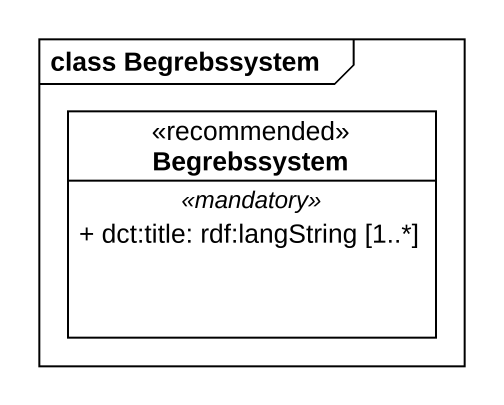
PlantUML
@startuml
mainframe class Begrebssystem
hide circle
hide empty members
skinparam classAttributeIconSize 0
class Begrebssystem <<recommended>> {
  .. <<mandatory>> ..
  + dct:title: rdf:langString [1..*]
}
@enduml
